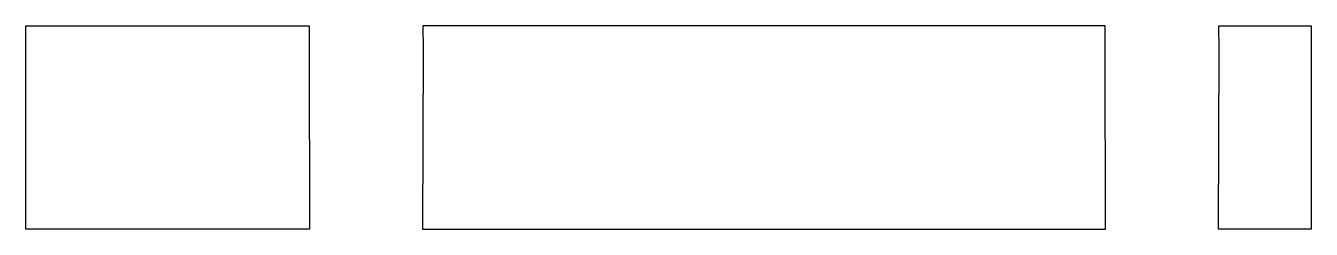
# Model space of a CAD drawing. Header units: metres. Extents: x -18.5 to 13.8, y -1.1 to 46.5.
# Drawn here: x -18.55 to 13.75, y -1.1 to 4 of the extents above.
import ezdxf

# ---------------------------------------------------------------- set-up
doc = ezdxf.new("R2010")
doc.units = ezdxf.units.M

msp = doc.modelspace()

# ---------------------------------------------------------------- linework, layer by layer
for p, q in [((-18.55, 3.874), (-18.55, 4)), ((-18.55, 4), (-14.477, 4)), ((-14.477, 4), (-13.871, 4)), ((-14.477, 4), (-14.477, 4)), ((-13.871, 4), (-12.893, 4)), ((-12.893, 4), (-11.431, 4)), ((-11.431, 4), (-11.432, 3.409)), ((-7.596, 4), (-8.569, 4)), ((-8.569, 4), (-8.568, 3.409)), ((8.569, 4), (-7.596, 4)), ((8.568, 3.409), (8.569, 4)), ((11.431, 4), (11.943, 4)), ((11.432, 3.409), (11.431, 4)), ((11.431, 4), (11.431, 4)), ((11.943, 4), (12.245, 4)), ((12.245, 4), (13.75, 4)), ((13.75, 4), (13.75, 2.715)), ((-18.55, 2.715), (-18.55, 3.874)), ((-11.432, 3.409), (-11.421, -1.1)), ((-8.568, 3.409), (-8.579, -1.1)), ((8.579, -1.1), (8.568, 3.409)), ((11.421, -1.1), (11.432, 3.409)), ((-18.55, -0.304), (-18.55, 2.715)), ((13.75, 2.715), (13.75, -1.1)), ((-18.55, -0.391), (-18.55, -0.304)), ((-18.55, -0.455), (-18.55, -0.391)), ((-18.55, -0.494), (-18.55, -0.455)), ((-18.55, -0.866), (-18.55, -0.494)), ((-18.55, -0.889), (-18.55, -0.866)), ((-18.55, -0.896), (-18.55, -0.889)), ((-18.55, -1.1), (-18.55, -0.896)), ((-17.583, -1.1), (-18.55, -1.1)), ((-11.547, -1.1), (-17.583, -1.1)), ((-11.421, -1.1), (-11.547, -1.1)), ((-8.579, -1.1), (0.781, -1.1)), ((0.781, -1.1), (8.579, -1.1)), ((0.781, -1.1), (0.781, -1.1)), ((11.514, -1.1), (11.421, -1.1)), ((13.75, -1.1), (11.514, -1.1))]:
    msp.add_line(p, q)

doc.saveas('drawing.dxf')
